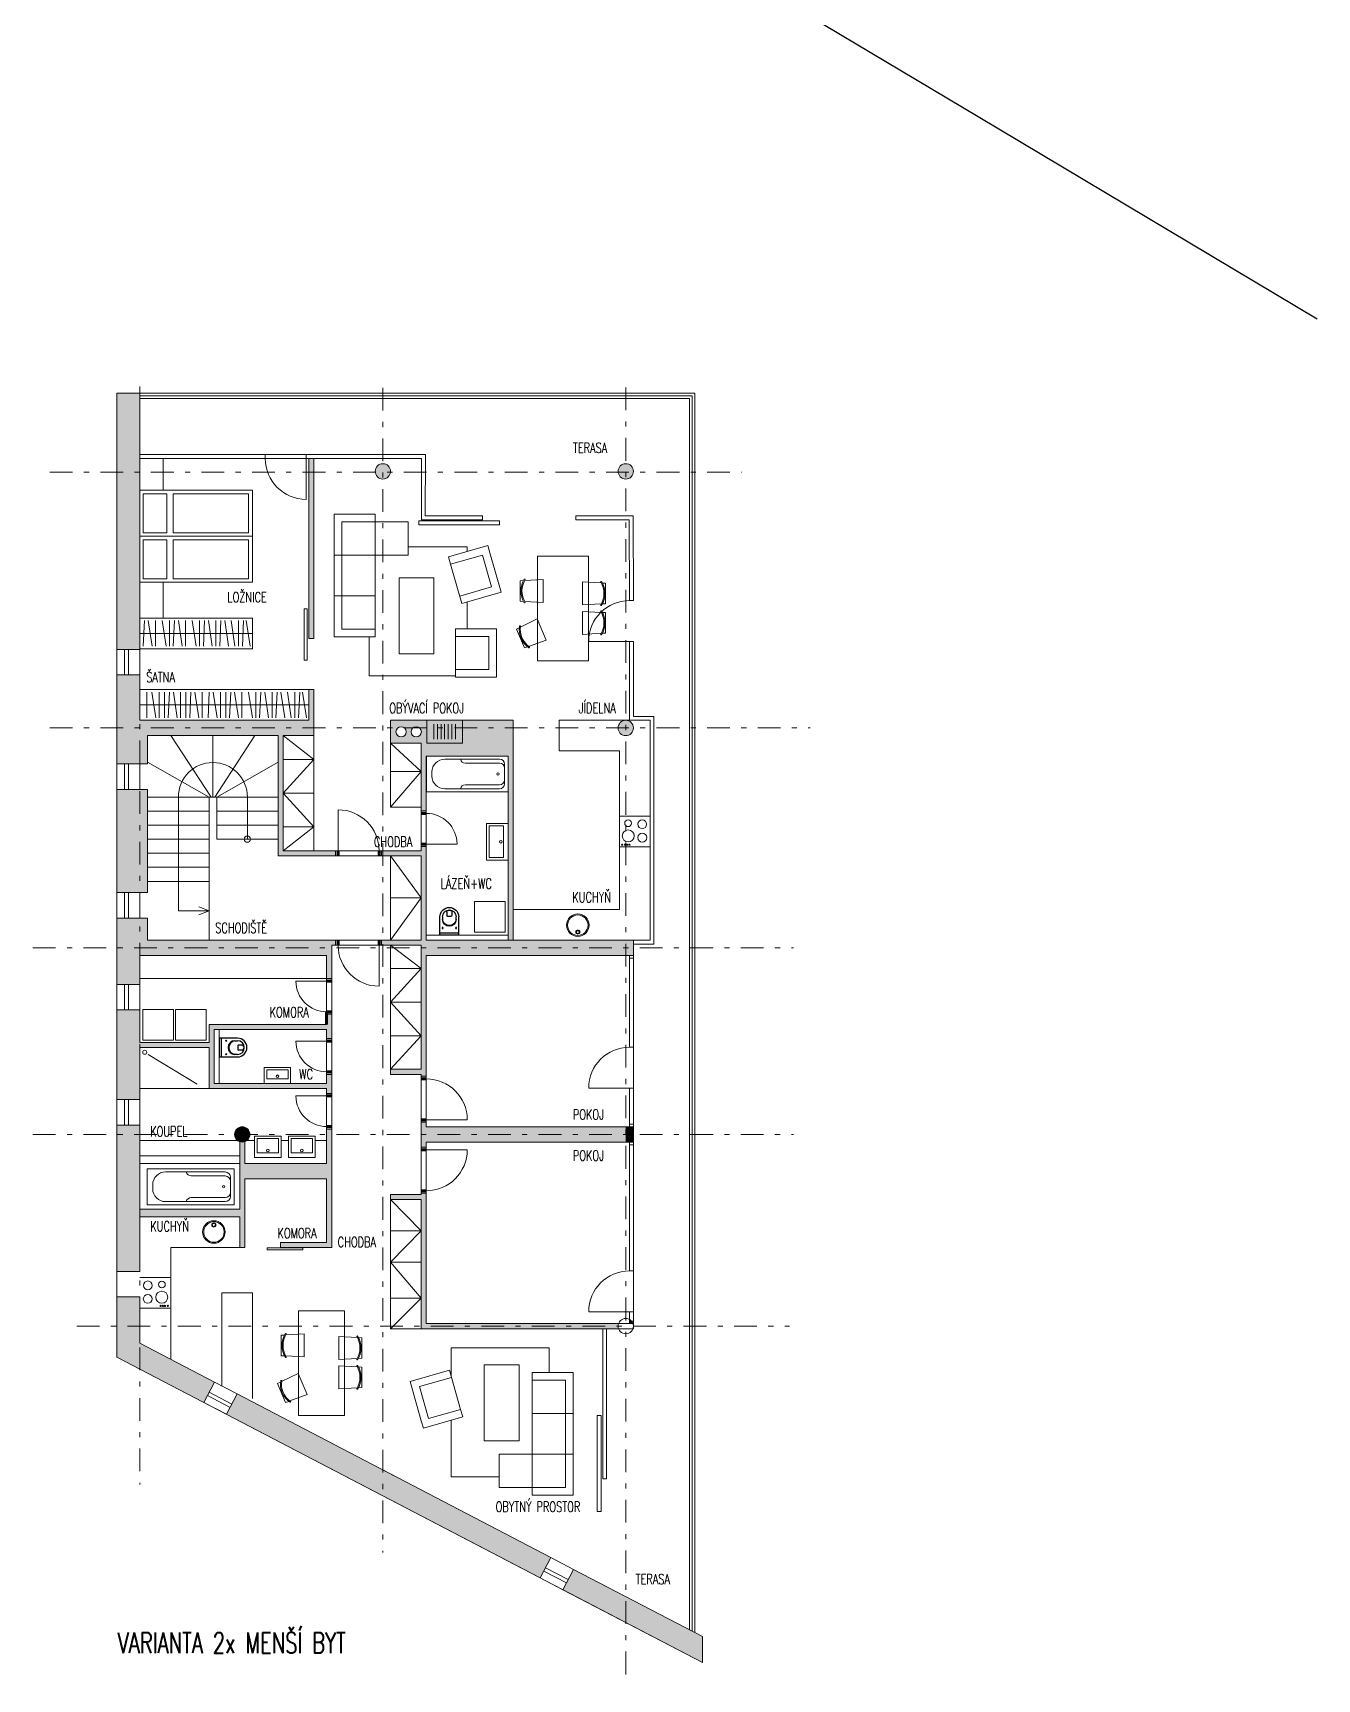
# Model space of a CAD drawing. Header units: metres. Extents: x -45 to 1930, y -347 to 488.
# Drawn here: x 134.45 to 159.56, y 18.11 to 50.31 of the extents above; entities that cross this region are included whole.
import ezdxf

# ---------------------------------------------------------------- set-up
doc = ezdxf.new("R2010")
doc.units = ezdxf.units.M
doc.linetypes.add('ČERCHOVANÁ', pattern=[25.4, 12.7, -6.35, 0, -6.35])
for name, color, linetype in [('dveře', 3, 'Continuous'), ('OSA', 7, 'ČERCHOVANÁ'), ('popis', 6, 'Continuous'), ('SRAFY', 3, 'Continuous'), ('zariz.predmety', 203, 'Continuous'), ('ZARIZOVAKY', 251, 'Continuous'), ('ZDIVO', 1, 'Continuous')]:
    doc.layers.add(name, color=color, linetype=linetype)
doc.layers.add('FLOATINGWINDOWS', color=2, linetype='Continuous', plot=False)
doc.styles.add('ROMANS', font='romans.shx', dxfattribs={"width": 0.7})

# ---------------------------------------------------------------- blocks, each defined once
blk = doc.blocks.new('zidle450-p')
at = {"lineweight": 0}
for p, q in [((0.096, 0.228), (0.087, 0.233)), ((0.096, -0.228), (0.087, -0.233))]:
    blk.add_line(p, q, dxfattribs=at)
for points in [[(0.064, 0.204), (0, 0.2), (0, -0.2), (0.064, -0.204)], [(0.088, -0.205), (0.45, -0.225), (0.45, 0.225), (0.088, 0.205)]]:
    blk.add_lwpolyline(points, dxfattribs=at)
for centre, radius, start, end in [((0.45, 0), 0.436, 147.9324, 212.0676), ((0.45, 0), 0.416, 147.9482, 212.0518), ((0.085, 0.229), 0.005, 57.2679, 147.9324), ((0.093, 0.223), 0.005, 327.9482, 57.2679), ((0.085, -0.229), 0.005, 212.0676, 302.7321), ((0.093, -0.223), 0.005, 302.7321, 32.0518)]:
    blk.add_arc(centre, radius, start, end, dxfattribs=at)
blk = doc.blocks.new('vana170')
at = {"linetype": 'Continuous', "lineweight": 0}
for p, q in [((1.7, 0.7), (0, 0.7)), ((0, 0.7), (0, 0)), ((1.7, 0), (1.7, 0.7)), ((0.07, 0.54), (0.07, 0.16)), ((1.34, 0.64), (0.17, 0.64)), ((0.837, 0.562), (0.17, 0.562)), ((1.59, 0.31), (1.59, 0.39)), ((0, 0), (1.7, 0)), ((0.837, 0.138), (0.17, 0.138)), ((0.17, 0.06), (1.34, 0.06))]:
    blk.add_line(p, q, dxfattribs=at)
blk.add_circle((0.2, 0.35), 0.0232, dxfattribs=at)
for centre, radius, start, end in [((0.17, 0.54), 0.1, 90, 180), ((0.17, 0.462), 0.1, 90, 180), ((0.837, 0.662), 0.1, 270, 347.2636), ((1.34, 0.39), 0.25, 0, 90), ((0.17, 0.238), 0.1, 180, 270), ((0.17, 0.16), 0.1, 180, 270), ((0.837, 0.038), 0.1, 12.7364, 90), ((1.34, 0.31), 0.25, 270, 0)]:
    blk.add_arc(centre, radius, start, end, dxfattribs=at)
blk = doc.blocks.new('WC 540 Starck 3')
at = {"linetype": 'ByBlock'}
for p, q in [((81.017, 94.399), (80.66, 94.399)), ((80.66, 94.349), (80.713, 94.349)), ((80.982, 94.034), (80.982, 94.399)), ((81.017, 94.034), (81.017, 94.399)), ((80.568, 94.265), (80.637, 94.265)), ((80.568, 94.168), (80.637, 94.168)), ((80.657, 94.188), (80.657, 94.245)), ((80.713, 94.084), (80.66, 94.084)), ((80.66, 94.034), (81.017, 94.034))]:
    blk.add_line(p, q, dxfattribs=at)
for centre in [(80.88, 94.348), (80.88, 94.084)]:
    blk.add_circle(centre, 0.0102, dxfattribs=at)
for centre, radius, start, end in [((80.66, 94.216), 0.183, 90, 270), ((80.66, 94.216), 0.133, 90, 270), ((80.713, 94.216), 0.133, 270, 90), ((80.697, 94.216), 0.133, 276.5328, 83.4672), ((80.621, 94.216), 0.09, 165.9057, 194.0943), ((80.568, 94.23), 0.035, 90, 165.9057), ((80.568, 94.203), 0.035, 194.0943, 270), ((80.637, 94.245), 0.02, 360, 90), ((80.637, 94.188), 0.02, 270, 0)]:
    blk.add_arc(centre, radius, start, end, dxfattribs=at)
blk = doc.blocks.new('sofa-3mist')
at = {"lineweight": 0}
for p, q in [((0, 0.8), (0, 0)), ((2.4, 0.8), (0, 0.8)), ((0.15, 0), (0.15, 0.65)), ((2.25, 0.65), (0.15, 0.65)), ((0.8, 0.8), (0.8, 0)), ((0.8, 0), (0.8, 0.8)), ((1.6, 0), (1.6, 0.8)), ((2.25, 0), (2.25, 0.65)), ((2.4, 0), (2.4, 0.8)), ((0, 0), (0.8, 0)), ((0.8, 0), (1.6, 0)), ((1.6, 0), (2.4, 0))]:
    blk.add_line(p, q, dxfattribs=at)
blk = doc.blocks.new('drez')
at = {"lineweight": 0}
for centre, radius in [((0, -0.28), 0.22), ((0, -0.28), 0.2), ((0, -0.145), 0.04), ((0, -0.145), 0.03)]:
    blk.add_circle(centre, radius, dxfattribs=at)
blk = doc.blocks.new('vana')
at = {"linetype": 'Continuous', "lineweight": 0}
for p, q in [((151.057, 36.162), (149.457, 36.162)), ((149.457, 36.162), (149.457, 35.462)), ((150.887, 36.102), (149.817, 36.102)), ((151.057, 35.462), (151.057, 36.162)), ((149.567, 35.852), (149.567, 35.772)), ((150.22, 36.024), (150.887, 36.024)), ((150.987, 35.622), (150.987, 36.002)), ((149.457, 35.462), (151.057, 35.462)), ((149.817, 35.522), (150.887, 35.522)), ((150.22, 35.6), (150.887, 35.6))]:
    blk.add_line(p, q, dxfattribs=at)
blk.add_circle((150.857, 35.812), 0.0232, dxfattribs=at)
for centre, radius, start, end in [((149.817, 35.852), 0.25, 90, 180), ((150.22, 36.124), 0.1, 192.7364, 270), ((150.887, 36.002), 0.1, 0, 90), ((149.817, 35.772), 0.25, 180, 270), ((150.887, 35.924), 0.1, 0, 90), ((150.22, 35.5), 0.1, 90, 167.2636), ((150.887, 35.7), 0.1, 270, 0), ((150.887, 35.622), 0.1, 270, 0)]:
    blk.add_arc(centre, radius, start, end, dxfattribs=at)

msp = doc.modelspace()

# ---------------------------------------------------------------- hatches: boundary and pattern name
at = {"layer": 'SRAFY', "linetype": 'Continuous', "lineweight": 0}
for points in [[(136.089807, 43.258403), (136.089807, 38.248229), (136.539807, 38.248229), (136.539807, 42.481255), (136.539807, 43.258403)], [(139.839807, 41.983403), (139.839807, 38.461601), (139.939807, 38.461601), (139.939807, 41.983403)], [(136.539807, 36.861601), (136.539807, 37.748229), (136.089807, 37.748229), (136.089807, 36.010035), (136.689807, 36.010035), (136.689807, 36.561601), (139.239807, 36.561601), (139.239807, 34.211601), (139.339807, 34.211601), (140.414807, 34.211601), (140.414807, 34.311601), (140.327307, 34.311601), (139.339807, 34.311601), (139.339807, 36.561601), (139.939807, 36.561601), (139.939807, 37.461601), (139.839807, 37.461601), (139.839807, 36.861601)], [(136.089807, 35.510035), (136.089807, 33.493145), (136.689807, 33.493145), (136.689807, 35.510035)], [(142.139807, 32.561601), (142.139807, 34.211601), (142.139807, 34.441821), (142.039807, 34.441821), (142.039807, 34.391821), (142.039807, 34.311601), (141.214807, 34.311601), (141.214807, 34.211601), (141.439807, 34.211601), (142.039807, 34.211601), (142.039807, 32.561601), (141.289807, 32.561601), (141.214807, 32.561601), (141.214807, 32.461601), (142.039807, 32.461601), (142.039807, 30.036601), (141.439807, 30.036601), (141.439807, 29.936601), (142.039807, 29.936601), (142.039807, 29.849101), (142.139807, 29.849101), (142.139807, 29.936601), (142.139807, 32.261601), (146.189807, 32.261601), (146.189807, 32.561601)], [(136.089807, 32.993145), (136.089807, 31.697445), (136.539807, 31.697445), (136.539807, 32.261601), (140.189807, 32.261601), (140.189807, 31.761601), (140.289807, 31.761601), (140.289807, 32.461601), (140.414807, 32.461601), (140.414807, 32.561601), (140.327307, 32.561601), (140.289807, 32.561601), (136.689807, 32.561601), (136.689807, 32.993145)], [(136.089807, 31.197445), (136.089807, 29.443285), (136.539807, 29.443285), (136.539807, 30.361601), (136.539807, 30.461601), (137.889807, 30.461601), (137.889807, 29.661601), (140.189807, 29.661601), (140.189807, 29.515616), (140.289807, 29.515616), (140.289807, 29.987283), (140.189807, 29.987283), (140.189807, 29.761601), (137.989807, 29.761601), (137.989807, 30.561601), (137.989807, 30.811601), (140.189807, 30.811601), (140.189807, 30.587283), (140.289807, 30.587283), (140.289807, 31.161601), (140.189807, 31.161601), (140.189807, 30.911601), (137.889807, 30.911601), (137.889807, 30.561601), (136.539807, 30.561601), (136.539807, 31.197445)], [(142.139807, 28.911601), (142.139807, 29.049101), (142.039807, 29.049101), (142.039807, 28.461601), (142.139807, 28.461601), (142.139807, 28.611601), (146.189807, 28.611601), (146.189807, 28.911601)], [(136.089807, 28.943285), (136.089807, 26.084351), (136.539807, 26.084351), (136.539807, 26.911601), (136.539807, 27.361601), (136.539807, 28.943285)], [(138.589807, 28.191601), (138.589807, 28.620179, -0.085164233), (138.539807, 28.611601, -0.085164233), (138.489807, 28.620179), (138.489807, 27.301601), (136.539807, 27.301601), (136.539807, 27.151601), (138.489807, 27.151601), (138.489807, 26.551601), (138.589807, 26.551601), (138.589807, 27.891601), (140.189807, 27.891601), (140.189807, 26.651601), (139.289807, 26.651601), (139.289807, 26.551601), (140.289807, 26.551601), (140.289807, 28.915616), (140.189807, 28.915616), (140.189807, 28.191601)], [(146.039807, 28.911601), (146.039807, 28.761601), (146.189807, 28.761601), (146.189807, 28.911601)], [(146.039807, 28.761601), (146.039807, 28.611601), (146.189807, 28.611601), (146.189807, 28.761601)], [(142.139807, 25.063065), (142.139807, 27.586601), (142.139807, 27.661601), (142.039807, 27.661601), (142.039807, 27.586601), (141.439807, 27.586601), (141.439807, 27.486601), (142.039807, 27.486601), (142.039807, 24.963065), (145.898385, 24.963065, -0.171572875), (145.898385, 25.063065)], [(136.089807, 25.584351), (136.089807, 24.408403), (137.79025, 23.521052), (137.998435, 23.919999), (136.539807, 24.681162), (136.539807, 25.584351)], [(138.44171, 23.688683), (138.233525, 23.289735), (144.368872, 20.088096), (144.577056, 20.487044), (141.289807, 22.202446)], [(145.020331, 20.255727), (144.812147, 19.85678), (147.539287, 18.433663), (147.539287, 18.941248), (147.389807, 19.019252)]]:
    msp.add_hatch(color=256, dxfattribs=at).paths.add_polyline_path(points)
h = msp.add_hatch(color=256, dxfattribs=at)
edge = h.paths.add_edge_path()
edge.add_arc((141.289807, 41.730851), 0.15, 0, 360)
edge = h.paths.add_edge_path()
edge.add_arc((146.039807, 41.730851), 0.15, 0, 360)
edge = h.paths.add_edge_path()
edge.add_arc((146.039807, 36.711601), 0.15, 0, 360)
h = msp.add_hatch(color=256, dxfattribs=at)
h.paths.add_polyline_path([(141.439807, 36.861601), (141.439807, 36.411601), (142.039807, 36.411601), (142.039807, 35.041821), (142.139807, 35.041821), (142.139807, 35.091821), (142.139807, 36.161601), (142.839807, 36.161601), (143.739807, 36.161601), (143.739807, 33.161601), (143.739807, 32.561601), (143.839807, 32.561601), (143.839807, 33.161601), (143.839807, 36.861601)])
h.paths.add_polyline_path([(141.942182, 36.536601, -1), (141.942182, 36.736601, -1)], flags=16)
h.paths.add_polyline_path([(141.646209, 36.536601, -1), (141.646209, 36.736601, -1)], flags=16)
h = msp.add_hatch(color=256, dxfattribs=at)
edge = h.paths.add_edge_path()
edge.add_arc((138.539807, 28.761601), 0.15, 0, 360)
h = msp.add_hatch(color=256, dxfattribs=at)
h.paths.add_polyline_path([(146.114807, 25.113065), (146.114807, 25.063065), (146.181228, 25.063065, 0.097782558), (146.15161, 25.113065)])
h.paths.add_polyline_path([(146.114807, 25.142969), (146.114807, 25.113065), (146.15161, 25.113065, 0.079534545)])
h = msp.add_hatch(color=256, dxfattribs=at)
h.paths.add_polyline_path([(146.189807, 25.063065), (146.181228, 25.063065, -0.085164233), (146.189807, 25.013065)])
h.paths.add_polyline_path([(146.189807, 25.013065, -0.085164233), (146.181228, 24.963065), (146.189807, 24.963065)])

# ---------------------------------------------------------------- linework, layer by layer
at = {"linetype": 'Continuous', "lineweight": 0}
for p, q in [((136.539807, 43.258403), (147.389807, 43.258403)), ((136.539807, 43.208403), (147.339807, 43.208403)), ((136.539807, 43.158403), (147.289807, 43.158403)), ((147.289807, 43.158403), (147.289807, 19.071436)), ((147.339807, 43.208403), (147.339807, 19.045344)), ((147.389807, 43.258403), (147.389807, 19.019252)), ((147.389807, 43.258403), (147.389807, 19.019252)), ((147.389807, 43.258403), (147.389807, 19.019252)), ((136.539807, 42.058403), (139.812486, 42.058403)), ((136.539807, 41.983403), (139.812486, 41.983403)), ((138.990699, 41.983403), (138.990699, 42.058403)), ((139.790699, 41.983403), (139.790699, 42.058403)), ((139.790699, 41.983403), (139.790699, 41.183403)), ((139.812486, 42.058403), (142.122354, 42.058403)), ((139.812486, 41.983403), (142.047354, 41.983403)), ((142.047354, 41.983403), (142.042227, 40.783468)), ((142.122354, 42.058403), (142.117227, 40.858468)), ((142.042227, 40.783468), (143.235842, 40.783468)), ((142.117227, 40.858468), (143.235842, 40.858468)), ((143.235842, 40.783468), (143.235842, 40.858468)), ((145.064907, 40.858468), (146.18468, 40.858468)), ((145.064907, 40.783468), (145.064907, 40.858468)), ((145.064907, 40.783468), (146.10968, 40.783468)), ((146.10968, 40.783468), (146.114807, 39.204044)), ((146.18468, 40.858468), (146.189807, 39.204044)), ((146.189807, 39.204044), (146.114807, 39.204044)), ((146.189807, 39.204044), (146.114807, 39.204044)), ((146.114807, 38.404044), (145.314807, 38.404044)), ((146.114807, 38.404044), (146.114807, 36.861601)), ((146.189807, 38.404044), (146.114807, 38.404044)), ((146.189807, 38.404044), (146.114807, 38.404044)), ((146.189807, 38.404044), (146.189807, 36.936601)), ((136.089807, 38.248229), (136.089807, 37.748229)), ((136.239807, 38.248229), (136.239807, 37.748229)), ((136.314807, 38.248229), (136.314807, 37.748229)), ((136.539807, 38.248229), (136.539807, 37.748229)), ((142.150044, 36.861601), (142.150044, 36.411601)), ((142.288376, 36.783863), (142.288376, 36.490463)), ((142.35832, 36.783863), (142.35832, 36.490463)), ((142.428264, 36.783863), (142.428264, 36.490463)), ((142.498209, 36.783863), (142.498209, 36.490463)), ((142.568153, 36.783863), (142.568153, 36.490463)), ((142.638098, 36.783863), (142.638098, 36.490463)), ((142.708042, 36.783863), (142.708042, 36.490463)), ((142.850044, 36.411601), (142.850044, 36.861601)), ((144.739807, 36.261601), (144.739807, 36.861601)), ((144.739807, 36.861601), (146.114807, 36.861601)), ((146.514807, 36.861601), (146.514807, 32.561601)), ((146.589807, 36.936601), (146.589807, 32.486601)), ((137.928659, 35.361601), (137.14454, 36.561601)), ((137.964807, 35.361601), (137.964807, 36.561601)), ((137.964807, 36.561601), (137.964807, 35.361601)), ((138.000954, 35.361601), (138.785073, 36.561601)), ((142.150044, 36.411601), (142.850044, 36.411601)), ((144.739807, 36.261601), (145.914807, 36.261601)), ((145.914807, 36.261601), (145.914807, 33.161601)), ((136.089807, 36.010035), (136.089807, 35.510035)), ((136.239807, 36.010035), (136.239807, 35.510035)), ((136.314807, 36.010035), (136.314807, 35.510035)), ((136.539807, 36.010035), (136.539807, 35.510035)), ((137.889807, 35.361601), (136.689807, 36.040361)), ((138.039807, 35.361601), (139.239807, 36.040361)), ((137.889807, 35.361601), (136.689807, 35.361601)), ((137.289807, 33.136601), (137.289807, 35.361601)), ((137.889807, 33.711601), (137.889807, 35.361601)), ((138.039807, 35.361601), (137.889807, 35.361601)), ((138.039807, 34.536601), (138.039807, 35.361601)), ((139.239807, 35.361601), (138.039807, 35.361601)), ((138.639807, 34.536601), (138.639807, 35.361601)), ((137.889807, 35.086601), (136.689807, 35.086601)), ((137.889807, 34.811601), (136.689807, 34.811601)), ((139.239807, 35.086601), (138.039807, 35.086601)), ((139.239807, 34.811601), (138.039807, 34.811601)), ((142.039807, 35.091821), (142.139807, 35.091821)), ((145.914807, 34.98491), (146.514807, 34.98491)), ((137.889807, 34.536601), (136.689807, 34.536601)), ((139.239807, 34.536601), (138.039807, 34.536601)), ((137.889807, 34.261601), (136.689807, 34.261601)), ((140.364807, 34.311601), (140.364807, 34.211601)), ((141.264807, 34.311601), (141.264807, 34.211601)), ((142.039807, 34.391821), (142.139807, 34.391821)), ((145.914807, 34.38491), (146.514807, 34.38491)), ((137.889807, 33.986601), (136.689807, 33.986601)), ((136.089807, 33.493145), (136.089807, 32.993145)), ((136.239807, 33.493145), (136.239807, 32.993145)), ((136.314807, 33.493145), (136.314807, 32.993145)), ((136.539807, 33.493145), (136.539807, 32.993145)), ((137.889807, 33.711601), (136.689807, 33.711601)), ((137.889807, 33.136601), (137.689094, 33.214117)), ((145.914807, 33.161601), (143.839807, 33.161601)), ((137.889807, 33.136601), (137.689094, 33.059085)), ((140.364807, 32.561601), (140.364807, 32.461601)), ((141.264807, 32.561601), (141.264807, 32.461601)), ((143.739807, 32.661601), (142.139807, 32.661601)), ((146.114807, 32.261601), (146.114807, 30.467451)), ((146.189807, 32.211601), (146.114807, 32.211601)), ((146.189807, 32.261601), (146.189807, 30.467451)), ((136.089807, 31.697445), (136.089807, 31.197445)), ((136.239807, 31.697445), (136.239807, 31.197445)), ((136.314807, 31.697445), (136.314807, 31.197445)), ((136.539807, 31.697445), (136.539807, 31.197445)), ((140.189807, 31.811601), (140.289807, 31.811601)), ((140.189807, 31.111601), (140.289807, 31.111601)), ((138.089807, 30.809524), (138.089807, 29.761601)), ((140.189807, 30.637283), (140.289807, 30.637283)), ((136.700428, 30.322838), (137.6606, 29.746996)), ((146.189807, 30.467451), (146.114807, 30.467451)), ((146.189807, 30.467451), (146.189807, 29.667451)), ((140.189807, 29.937283), (140.289807, 29.937283)), ((142.139807, 29.899101), (142.039807, 29.899101)), ((146.114807, 29.667451), (145.314807, 29.667451)), ((146.114807, 29.667451), (146.114807, 28.911601)), ((146.189807, 29.667451), (146.114807, 29.667451)), ((146.189807, 28.911601), (146.189807, 29.667451)), ((136.089807, 29.443285), (136.089807, 28.943285)), ((136.239807, 29.443285), (136.239807, 28.943285)), ((136.314807, 29.443285), (136.314807, 28.943285)), ((136.539807, 29.443285), (136.539807, 28.943285)), ((140.189807, 29.565616), (140.289807, 29.565616)), ((142.139807, 28.999101), (142.039807, 28.999101)), ((140.189807, 28.865616), (140.289807, 28.865616)), ((146.189807, 28.961601), (146.114807, 28.961601)), ((146.189807, 28.870974), (146.189807, 28.711601)), ((142.139807, 28.511601), (142.039807, 28.511601)), ((146.114807, 28.611601), (146.114807, 26.092157)), ((146.189807, 28.561601), (146.114807, 28.561601)), ((146.189807, 28.611601), (146.189807, 25.063065)), ((142.139807, 27.611601), (142.039807, 27.611601)), ((138.489807, 26.551601), (137.139807, 26.551601)), ((137.139807, 24.368061), (137.139807, 26.551601)), ((146.189807, 26.092157), (146.114807, 26.092157)), ((137.139807, 25.964321), (136.539807, 25.964321)), ((138.139807, 23.846226), (138.139807, 25.661591)), ((138.739807, 23.598143), (138.739807, 25.661591)), ((137.139807, 25.364321), (136.539807, 25.364321)), ((146.114807, 25.292157), (145.314807, 25.292157)), ((146.114807, 25.292157), (146.114807, 25.063065)), ((146.189807, 25.292157), (146.114807, 25.292157)), ((146.189807, 25.113065), (146.114807, 25.113065)), ((145.589807, 24.963065), (145.589807, 22.027629)), ((145.664807, 24.963065), (145.664807, 22.027629)), ((137.998435, 23.919999), (138.44171, 23.688683)), ((137.79025, 23.521052), (138.233525, 23.289735)), ((137.859645, 23.654034), (138.30292, 23.422718)), ((137.894343, 23.720525), (138.337618, 23.489209)), ((144.472964, 20.28757), (144.916239, 20.056254)), ((144.577056, 20.487044), (145.020331, 20.255727)), ((144.368872, 20.088096), (144.812147, 19.85678)), ((144.438267, 20.221079), (144.881542, 19.989762))]:
    msp.add_line(p, q, dxfattribs=at)
msp.add_lwpolyline([(141.994875, 40.762624), (141.994875, 40.685946), (143.573939, 40.685946), (143.573939, 40.762624)], close=True, dxfattribs=at)
for centre, radius in [((146.086092, 34.848533), 0.066043), ((146.361701, 34.829555), 0.086891), ((138.639807, 34.536601), 0.061116), ((146.08848, 34.599576), 0.11742), ((146.362847, 34.566775), 0.086891), ((145.970582, 34.429297), 0.011931), ((146.026273, 34.429297), 0.011931), ((146.066554, 34.429297), 0.011931), ((146.11131, 34.429297), 0.011931), ((136.632671, 30.368905), 0.0392), ((136.692912, 25.808967), 0.086891), ((136.968521, 25.827944), 0.066043), ((136.691766, 25.546187), 0.086891), ((136.966133, 25.578987), 0.11742), ((136.943303, 25.408708), 0.011931), ((136.98806, 25.408708), 0.011931), ((137.028341, 25.408708), 0.011931), ((137.084032, 25.408708), 0.011931)]:
    msp.add_circle(centre, radius, dxfattribs=at)
for centre, radius, start, end in [((139.790699, 41.983403), 0.8, 180, 270), ((146.114807, 38.404044), 0.8, 90, 180), ((137.964807, 35.361601), 0.675, 0, 180), ((146.114807, 29.667451), 0.8, 90, 180), ((146.114807, 25.292157), 0.8, 90, 180)]:
    msp.add_arc(centre, radius, start, end, dxfattribs=at)
at = {"layer": 'dveře', "linetype": 'Continuous', "lineweight": 0}
for p, q in [((140.414807, 34.311601), (140.414807, 35.111601)), ((142.039807, 35.091821), (142.039807, 34.391821)), ((142.139807, 34.391821), (142.139807, 35.091821)), ((140.414807, 34.311601), (141.214807, 34.311601)), ((141.214807, 34.211601), (140.414807, 34.211601)), ((142.139807, 34.441821), (142.739807, 34.441821)), ((140.414807, 32.561601), (141.214807, 32.561601)), ((141.214807, 32.461601), (140.414807, 32.461601)), ((141.214807, 32.461601), (141.214807, 31.661601)), ((140.189807, 31.761601), (139.589807, 31.761601)), ((140.189807, 31.761601), (140.189807, 31.161601)), ((140.289807, 31.161601), (140.289807, 31.761601)), ((140.189807, 30.587283), (139.589807, 30.587283)), ((140.189807, 30.587283), (140.189807, 29.987283)), ((140.289807, 29.987283), (140.289807, 30.587283)), ((142.039807, 29.049101), (142.039807, 29.849101)), ((142.139807, 29.849101), (142.139807, 29.049101)), ((140.189807, 29.515616), (139.589807, 29.515616)), ((140.189807, 29.515616), (140.189807, 28.915616)), ((140.289807, 28.915616), (140.289807, 29.515616)), ((142.139807, 29.049101), (142.939807, 29.049101)), ((142.039807, 28.461601), (142.039807, 27.661601)), ((142.139807, 27.661601), (142.139807, 28.461601)), ((142.139807, 28.461601), (142.939807, 28.461601))]:
    msp.add_line(p, q, dxfattribs=at)
for centre, radius, start, end in [((140.414807, 34.311601), 0.8, 0, 90), ((142.139807, 34.441821), 0.6, 0, 90), ((141.214807, 32.461601), 0.8, 180, 270), ((140.189807, 31.761601), 0.6, 180, 270), ((140.189807, 30.587283), 0.6, 180, 270), ((142.139807, 29.049101), 0.8, 0, 90), ((140.189807, 29.515616), 0.6, 180, 270), ((142.139807, 28.461601), 0.8, 270, 0)]:
    msp.add_arc(centre, radius, start, end, dxfattribs=at)
at = {"layer": 'FLOATINGWINDOWS', "linetype": 'Continuous', "lineweight": 0, "flags": 128}
msp.add_lwpolyline([(136.089807, 43.258403), (147.389807, 43.258403), (147.389807, 19.019252), (147.539287, 18.941248), (147.539287, 18.433663), (136.089807, 24.408403)], close=True, dxfattribs=at)
at = {"layer": 'OSA', "color": 253, "lineweight": 0, "ltscale": 0.035}
for p, q in [((136.539807, 43.387113), (136.539807, 21.917791)), ((141.289807, 43.363078), (141.289807, 20.589075)), ((146.039807, 43.372074), (146.039807, 18.110358)), ((134.775838, 41.711601), (148.30523, 41.711601)), ((134.775838, 36.711601), (149.649158, 36.711601)), ((134.445713, 32.411601), (149.319033, 32.411601)), ((134.445713, 28.761601), (149.319033, 28.761601)), ((135.304102, 25.013065), (149.244033, 25.013065))]:
    msp.add_line(p, q, dxfattribs=at)
at = {"layer": 'OSA', "linetype": 'Continuous', "lineweight": 0}
for p, q in [((136.539807, 43.258403), (146.592342, 43.258403)), ((146.114807, 36.861601), (146.514807, 36.861601)), ((146.189807, 36.936601), (146.589807, 36.936601)), ((137.889807, 33.711601), (137.889807, 32.561601)), ((137.889807, 33.136601), (137.289807, 33.136601)), ((146.189807, 32.561601), (146.514807, 32.561601)), ((146.189807, 32.486601), (146.589807, 32.486601)), ((137.889807, 29.661601), (136.539807, 29.661601)), ((138.449807, 28.641601), (136.539807, 28.641601)), ((138.489807, 28.341601), (136.539807, 28.341601)), ((138.489807, 28.191601), (136.539807, 28.191601)), ((138.739807, 25.661591), (138.139807, 25.661591)), ((147.389807, 23.191544), (147.389807, 21.691544)), ((147.389807, 23.191544), (147.389807, 21.691544)), ((145.589807, 22.027629), (145.664807, 22.027629))]:
    msp.add_line(p, q, dxfattribs=at)
for points in [[(139.747797, 39.043608), (139.812086, 39.043608), (139.812086, 38.039927), (139.747797, 38.039927)], [(143.739807, 34.845367), (143.739807, 34.127753), (143.318738, 34.127753), (143.318738, 34.845367)], [(143.650304, 34.795367), (143.650304, 34.177753), (143.368738, 34.177753), (143.368738, 34.795367)], [(143.080321, 33.315358), (143.080321, 32.715358), (143.680321, 32.715358), (143.680321, 33.315358)], [(136.59339, 31.208235), (137.19339, 31.208235), (137.19339, 30.608235), (136.59339, 30.608235)], [(137.233743, 31.208235), (137.833743, 31.208235), (137.833743, 30.608235), (137.233743, 30.608235)], [(139.485814, 29.761601), (138.968201, 29.761601), (138.968201, 30.072602), (139.485814, 30.072602)], [(139.435814, 29.851104), (139.018201, 29.851104), (139.018201, 30.022602), (139.435814, 30.022602)], [(139.298571, 28.310263), (138.780957, 28.310263), (138.780957, 28.731331), (139.298571, 28.731331)], [(139.248571, 28.399765), (138.830957, 28.399765), (138.830957, 28.681331), (139.248571, 28.681331)], [(139.964434, 28.310263), (139.44682, 28.310263), (139.44682, 28.731331), (139.964434, 28.731331)], [(139.914434, 28.399765), (139.49682, 28.399765), (139.49682, 28.681331), (139.914434, 28.681331)], [(139.726856, 26.543388), (139.02632, 26.543388), (139.02632, 26.507489), (139.726856, 26.507489)], [(145.483526, 23.266862), (145.558526, 23.266862), (145.558526, 21.385617), (145.483526, 21.385617)]]:
    msp.add_lwpolyline(points, close=True, dxfattribs=at)
for centre in [(143.597566, 34.48656), (139.227008, 29.900117), (139.039764, 28.448779), (139.705627, 28.448779)]:
    msp.add_circle(centre, 0.025266, dxfattribs=at)
at = {"layer": 'SRAFY', "linetype": 'Continuous', "lineweight": 0}
for p, q in [((139.939807, 41.983403), (139.839807, 41.983403)), ((136.089807, 26.084351), (136.539807, 26.084351)), ((136.539807, 25.584351), (136.089807, 25.584351))]:
    msp.add_line(p, q, dxfattribs=at)
at = {"layer": 'zariz.predmety', "color": 253, "linetype": 'Continuous', "ltscale": 0.001}
for p, q in [((152.929566, 48.664919), (146.298414, 52.623669)), ((159.560717, 44.706169), (152.929566, 48.664919))]:
    msp.add_line(p, q, dxfattribs=at)
at = {"layer": 'ZARIZOVAKY', "linetype": 'Continuous', "lineweight": 0}
for p, q in [((143.341565, 40.279616), (142.572325, 40.059912)), ((143.38276, 40.135383), (143.341565, 40.279616)), ((142.572325, 40.059912), (142.61352, 39.915679)), ((142.61352, 39.915679), (143.238527, 40.094189)), ((142.61352, 39.915679), (143.238527, 40.094189)), ((143.417037, 39.469181), (143.238527, 40.094189)), ((143.602464, 39.366144), (143.38276, 40.135383)), ((142.61352, 39.915679), (142.833224, 39.146439)), ((142.792029, 39.290672), (143.417037, 39.469181)), ((142.833224, 39.146439), (143.602464, 39.366144)), ((138.739807, 38.861601), (136.539807, 38.861601)), ((136.603531, 38.311601), (136.626911, 38.811601)), ((136.702648, 38.811601), (136.777884, 38.311601)), ((136.844029, 38.811601), (136.844029, 38.311601)), ((136.97486, 38.811601), (137.050096, 38.311601)), ((137.11624, 38.811601), (137.11624, 38.311601)), ((137.191259, 38.311601), (137.21464, 38.811601)), ((137.290377, 38.811601), (137.365613, 38.311601)), ((137.431757, 38.811601), (137.431757, 38.311601)), ((137.562588, 38.811601), (137.637824, 38.311601)), ((137.703968, 38.811601), (137.703968, 38.311601)), ((137.778988, 38.311601), (137.802369, 38.811601)), ((137.878106, 38.811601), (137.953342, 38.311601)), ((138.023242, 38.811601), (138.023242, 38.311601)), ((138.098262, 38.311601), (138.121642, 38.811601)), ((138.197379, 38.811601), (138.272615, 38.311601)), ((138.322425, 38.811601), (138.39766, 38.311601)), ((138.467561, 38.811601), (138.467561, 38.311601)), ((138.54258, 38.311601), (138.565961, 38.811601)), ((138.618878, 38.811601), (138.694113, 38.311601)), ((138.739807, 38.861601), (138.739807, 38.261601)), ((142.71165, 38.652223), (142.71165, 38.502223)), ((143.51165, 38.652223), (142.71165, 38.652223)), ((143.51165, 38.502223), (143.51165, 38.652223)), ((136.539807, 38.561601), (138.739807, 38.561601)), ((142.71165, 38.502223), (143.36165, 38.502223)), ((142.71165, 38.502223), (142.71165, 37.702223)), ((142.71165, 38.502223), (143.36165, 38.502223)), ((143.36165, 37.852223), (143.36165, 38.502223)), ((143.51165, 37.702223), (143.51165, 38.502223)), ((138.739807, 38.261601), (136.539807, 38.261601)), ((142.71165, 37.852223), (143.36165, 37.852223)), ((142.71165, 37.702223), (143.51165, 37.702223)), ((139.839807, 37.461601), (136.539807, 37.461601)), ((136.674872, 37.411601), (136.674872, 36.911601)), ((136.773531, 37.411601), (136.848767, 36.911601)), ((136.914911, 37.411601), (136.914911, 36.911601)), ((137.018867, 37.411601), (137.018867, 36.911601)), ((137.093886, 36.911601), (137.117267, 37.411601)), ((137.193004, 37.411601), (137.26824, 36.911601)), ((137.334384, 37.411601), (137.334384, 36.911601)), ((137.438339, 37.411601), (137.438339, 36.911601)), ((137.513359, 36.911601), (137.53674, 37.411601)), ((137.612477, 37.411601), (137.687713, 36.911601)), ((137.753857, 37.411601), (137.753857, 36.911601)), ((137.871787, 36.911601), (137.895167, 37.411601)), ((137.970904, 37.411601), (138.04614, 36.911601)), ((138.112284, 37.411601), (138.112284, 36.911601)), ((138.21624, 37.411601), (138.21624, 36.911601)), ((138.291259, 36.911601), (138.31464, 37.411601)), ((138.390377, 37.411601), (138.465613, 36.911601)), ((138.531757, 37.411601), (138.531757, 36.911601)), ((138.662588, 37.411601), (138.737824, 36.911601)), ((138.803968, 37.411601), (138.803968, 36.911601)), ((138.878988, 36.911601), (138.902369, 37.411601)), ((138.978106, 37.411601), (139.053342, 36.911601)), ((139.123242, 37.411601), (139.123242, 36.911601)), ((139.198262, 36.911601), (139.221642, 37.411601)), ((139.297379, 37.411601), (139.372615, 36.911601)), ((139.422425, 37.411601), (139.49766, 36.911601)), ((139.567561, 37.411601), (139.567561, 36.911601)), ((139.64258, 36.911601), (139.665961, 37.411601)), ((139.718878, 37.411601), (139.794113, 36.911601)), ((136.539807, 37.161601), (139.839807, 37.161601)), ((139.939807, 36.092851), (139.339807, 36.561601)), ((139.939807, 34.311601), (139.939807, 36.561601)), ((141.439807, 35.161601), (141.439807, 36.411601)), ((142.039807, 35.861601), (141.439807, 36.411601)), ((139.339807, 35.436601), (139.939807, 36.092851)), ((139.339807, 35.436601), (139.939807, 36.092851)), ((139.939807, 36.092851), (139.339807, 36.092851)), ((141.439807, 35.861601), (142.039807, 35.861601)), ((142.039807, 35.861601), (141.439807, 35.161601)), ((139.939807, 35.436601), (139.339807, 35.436601)), ((139.339807, 35.436601), (139.939807, 34.780351)), ((139.939807, 35.436601), (139.339807, 35.436601)), ((139.339807, 35.436601), (139.939807, 34.780351)), ((142.039807, 35.161601), (141.439807, 35.161601)), ((139.939807, 34.780351), (139.339807, 34.780351)), ((139.939807, 34.780351), (139.339807, 34.311601)), ((142.039807, 33.386601), (141.439807, 34.211601)), ((141.439807, 34.211601), (141.439807, 32.561601)), ((141.439807, 33.386601), (142.039807, 33.386601)), ((141.439807, 33.386601), (142.039807, 33.386601)), ((142.039807, 33.386601), (141.439807, 32.561601)), ((141.439807, 32.461601), (141.439807, 30.036601)), ((142.039807, 32.005351), (141.439807, 32.461601)), ((141.439807, 32.005351), (142.039807, 32.005351)), ((142.039807, 32.005351), (141.439807, 31.349101)), ((140.189807, 31.811601), (136.539807, 31.811601)), ((141.439807, 31.349101), (142.039807, 31.349101)), ((142.039807, 30.692851), (141.439807, 31.349101)), ((142.039807, 30.692851), (141.439807, 31.349101)), ((141.439807, 30.692851), (142.039807, 30.692851)), ((142.039807, 30.692851), (141.439807, 30.036601)), ((141.439807, 30.692851), (142.039807, 30.692851)), ((142.039807, 30.692851), (141.439807, 30.036601)), ((138.780957, 28.641601), (138.629807, 28.641601)), ((139.44682, 28.641601), (139.298571, 28.641601)), ((140.189807, 28.641601), (139.964434, 28.641601)), ((141.439807, 27.486601), (141.439807, 26.263065)), ((142.039807, 26.874833), (141.439807, 27.486601)), ((141.439807, 26.874833), (142.039807, 26.874833)), ((142.039807, 26.874833), (141.439807, 26.263065)), ((141.439807, 26.263065), (141.439807, 24.963065)), ((142.039807, 25.563065), (141.439807, 26.263065)), ((141.439807, 26.263065), (142.039807, 26.263065)), ((141.439807, 25.563065), (142.039807, 25.563065)), ((142.039807, 25.563065), (141.439807, 24.963065)), ((142.039807, 24.963065), (141.439807, 24.963065)), ((142.589951, 24.15254), (141.820711, 23.932836)), ((142.809655, 23.3833), (142.589951, 24.15254)), ((141.820711, 23.932836), (142.040415, 23.163596)), ((142.631146, 24.008307), (142.006138, 23.829798)), ((142.006138, 23.829798), (142.184648, 23.20479)), ((142.08161, 23.019363), (142.85085, 23.239068)), ((142.809655, 23.3833), (142.184648, 23.20479)), ((142.809655, 23.3833), (142.184648, 23.20479)), ((142.85085, 23.239068), (142.809655, 23.3833)), ((142.040415, 23.163596), (142.08161, 23.019363))]:
    msp.add_line(p, q, dxfattribs=at)
for points in [[(136.989807, 41.361601), (136.539807, 41.361601), (136.539807, 41.983403), (136.989807, 41.983403)], [(138.739807, 41.361601), (138.739807, 40.461601), (136.539807, 40.461601), (136.539807, 41.361601)], [(137.066885, 41.290984), (137.066885, 40.525455), (136.599988, 40.525455), (136.599988, 41.290984)], [(138.665066, 41.290984), (138.665066, 40.525455), (137.185869, 40.525455), (137.185869, 41.290984)], [(141.78634, 40.093378), (141.13634, 40.093378), (141.13634, 40.743378), (141.78634, 40.743378)], [(138.739807, 40.461601), (138.739807, 39.561601), (136.539807, 39.561601), (136.539807, 40.461601)], [(137.066885, 40.390984), (137.066885, 39.625455), (136.599988, 39.625455), (136.599988, 40.390984)], [(138.665066, 40.390984), (138.665066, 39.625455), (137.185869, 39.625455), (137.185869, 40.390984)], [(145.310797, 38.022547), (144.310797, 38.022547), (144.310797, 40.070209), (145.310797, 40.070209)], [(141.605345, 39.645179), (142.28762, 39.645179), (142.28762, 38.160767), (141.605345, 38.160767)], [(136.989807, 38.861601), (136.539807, 38.861601), (136.539807, 39.561601), (136.989807, 39.561601)], [(140.539708, 23.266625), (139.639708, 23.266625), (139.639708, 25.314288), (140.539708, 25.314288)], [(143.956181, 22.772959), (143.273906, 22.772959), (143.273906, 24.257371), (143.956181, 24.257371)], [(143.562697, 22.506648), (144.212697, 22.506648), (144.212697, 21.856648), (143.562697, 21.856648)]]:
    msp.add_lwpolyline(points, close=True, dxfattribs=at)
for points in [[(141.78634, 40.257105), (142.938745, 40.257105), (142.938745, 40.164566)], [(142.938745, 39.176577), (142.938745, 38.652223)], [(142.71165, 37.732738), (141.021954, 37.732738), (141.021954, 38.493378)], [(142.622781, 24.037594), (142.622781, 24.588041), (144.539572, 24.588041), (144.539572, 24.106648)], [(142.622781, 22.063674), (142.622781, 23.173928)], [(143.562697, 22.063674), (142.622781, 22.063674)]]:
    msp.add_lwpolyline(points, dxfattribs=at)
at = {"layer": 'ZDIVO', "linetype": 'Continuous', "lineweight": 0}
for p, q in [((136.089807, 41.711601), (136.089807, 43.258403)), ((136.539807, 43.258403), (136.089807, 43.258403)), ((136.539807, 42.058403), (136.539807, 43.258403)), ((136.089807, 38.248229), (136.089807, 42.481255)), ((136.539807, 38.248229), (136.539807, 42.481255)), ((139.839807, 38.461601), (139.839807, 41.983403)), ((139.939807, 38.461601), (139.939807, 41.983403)), ((139.839807, 38.461601), (139.939807, 38.461601)), ((136.089807, 38.248229), (136.539807, 38.248229)), ((136.089807, 36.010035), (136.089807, 37.748229)), ((136.089807, 37.748229), (136.539807, 37.748229)), ((136.539807, 36.861601), (136.539807, 37.748229)), ((139.839807, 36.861601), (139.839807, 37.461601)), ((139.839807, 37.461601), (139.939807, 37.461601)), ((139.939807, 36.561601), (139.939807, 37.461601)), ((139.839807, 36.861601), (136.539807, 36.861601)), ((143.839807, 36.861601), (141.439807, 36.861601)), ((141.439807, 36.411601), (141.439807, 36.861601)), ((141.439807, 36.411601), (141.439807, 36.861601)), ((143.839807, 33.161601), (143.839807, 36.861601)), ((139.239807, 36.561601), (136.689807, 36.561601)), ((136.689807, 36.010035), (136.689807, 36.561601)), ((139.239807, 34.211601), (139.239807, 36.561601)), ((139.339807, 34.311601), (139.339807, 36.561601)), ((139.939807, 36.561601), (139.339807, 36.561601)), ((142.039807, 36.411601), (141.439807, 36.411601)), ((142.039807, 35.041821), (142.039807, 36.411601)), ((143.739807, 36.161601), (142.139807, 36.161601)), ((142.839807, 36.161601), (142.139807, 36.161601)), ((142.139807, 35.041821), (142.139807, 36.161601)), ((143.739807, 33.161601), (143.739807, 36.161601)), ((136.089807, 36.010035), (136.689807, 36.010035)), ((136.089807, 33.493145), (136.089807, 35.510035)), ((136.089807, 35.510035), (136.689807, 35.510035)), ((136.689807, 33.493145), (136.689807, 35.510035)), ((139.339807, 34.211601), (139.239807, 34.211601)), ((139.339807, 34.311601), (140.414807, 34.311601)), ((139.339807, 34.211601), (140.414807, 34.211601)), ((140.414807, 34.311601), (140.327307, 34.311601)), ((140.327307, 34.211601), (140.414807, 34.211601)), ((140.414807, 34.211601), (140.327307, 34.211601)), ((140.364807, 34.311601), (140.414807, 34.311601)), ((141.214807, 34.311601), (142.039807, 34.311601)), ((141.214807, 34.211601), (141.439807, 34.211601)), ((141.289807, 34.211601), (142.039807, 34.211601)), ((142.039807, 34.311601), (142.039807, 34.441821)), ((142.039807, 32.561601), (142.039807, 34.211601)), ((142.139807, 34.211601), (142.139807, 34.441821)), ((142.139807, 32.561601), (142.139807, 34.211601)), ((136.089807, 33.493145), (136.689807, 33.493145)), ((142.139807, 32.561601), (142.139807, 33.461601)), ((143.739807, 32.561601), (143.739807, 33.161601)), ((143.839807, 32.561601), (143.839807, 33.161601)), ((143.839807, 32.561601), (143.839807, 33.161601)), ((136.089807, 32.993145), (136.689807, 32.993145)), ((136.089807, 31.697445), (136.089807, 32.993145)), ((136.689807, 32.561601), (136.689807, 32.993145)), ((140.289807, 32.561601), (136.689807, 32.561601)), ((140.289807, 32.561601), (140.414807, 32.561601)), ((140.414807, 32.561601), (140.327307, 32.561601)), ((140.364807, 32.561601), (140.414807, 32.561601)), ((141.214807, 32.561601), (141.439807, 32.561601)), ((142.039807, 32.561601), (141.289807, 32.561601)), ((146.189807, 32.561601), (142.139807, 32.561601)), ((146.189807, 32.561601), (146.189807, 32.261601)), ((140.189807, 32.261601), (136.539807, 32.261601)), ((136.539807, 31.697445), (136.539807, 32.261601)), ((140.189807, 32.261601), (136.639807, 32.261601)), ((140.189807, 32.261601), (140.189807, 31.761601)), ((140.289807, 32.461601), (140.289807, 31.761601)), ((140.289807, 32.461601), (140.414807, 32.461601)), ((140.327307, 32.461601), (140.414807, 32.461601)), ((140.414807, 32.461601), (140.327307, 32.461601)), ((142.039807, 32.461601), (141.214807, 32.461601)), ((142.039807, 32.461601), (142.039807, 30.036601)), ((146.189807, 32.261601), (142.139807, 32.261601)), ((142.139807, 32.261601), (142.139807, 29.849101)), ((136.089807, 31.697445), (136.539807, 31.697445)), ((136.089807, 31.161601), (136.089807, 31.197445)), ((136.089807, 31.197445), (136.539807, 31.197445)), ((136.089807, 29.443285), (136.089807, 31.197445)), ((136.539807, 30.561601), (136.539807, 31.197445)), ((136.539807, 31.161601), (136.539807, 31.197445)), ((140.189807, 30.911601), (137.889807, 30.911601)), ((137.889807, 30.561601), (137.889807, 30.911601)), ((140.289807, 31.161601), (140.289807, 30.587283)), ((140.189807, 30.811601), (137.989807, 30.811601)), ((137.989807, 30.561601), (137.989807, 30.811601)), ((140.189807, 30.811601), (140.189807, 30.587283)), ((136.539807, 30.561601), (136.539807, 30.564794)), ((137.889807, 30.561601), (136.539807, 30.561601)), ((136.539807, 29.661601), (136.539807, 30.461601)), ((137.889807, 30.461601), (136.539807, 30.461601)), ((136.539807, 29.443285), (136.539807, 30.361601)), ((137.889807, 29.661601), (137.889807, 30.461601)), ((137.989807, 29.761601), (137.989807, 30.561601)), ((140.189807, 29.987283), (140.189807, 29.761601)), ((140.289807, 29.987283), (140.289807, 29.515616)), ((142.039807, 30.036601), (141.439807, 30.036601)), ((141.439807, 30.036601), (141.439807, 29.936601)), ((140.189807, 29.661601), (137.889807, 29.661601)), ((140.189807, 29.761601), (137.989807, 29.761601)), ((140.189807, 29.664794), (140.189807, 29.661601)), ((140.189807, 29.661601), (140.189807, 29.515616)), ((142.039807, 29.936601), (141.439807, 29.936601)), ((142.039807, 29.936601), (142.039807, 29.849101)), ((142.039807, 29.849101), (142.039807, 29.936601)), ((142.039807, 29.936601), (142.039807, 29.849101)), ((142.139807, 29.849101), (142.139807, 29.936601)), ((142.139807, 29.899101), (142.139807, 29.849101)), ((136.089807, 29.443285), (136.539807, 29.443285)), ((142.039807, 29.049101), (142.039807, 28.911601)), ((142.039807, 29.049101), (142.039807, 28.461601)), ((142.139807, 29.049101), (142.139807, 28.911601)), ((136.089807, 28.943285), (136.539807, 28.943285)), ((136.089807, 26.084351), (136.089807, 28.943285)), ((136.539807, 27.151601), (136.539807, 28.943285)), ((140.189807, 28.915616), (140.189807, 28.191601)), ((140.289807, 28.915616), (140.289807, 26.551601)), ((146.189807, 28.911601), (142.139807, 28.911601)), ((146.189807, 28.911601), (146.189807, 28.611601)), ((138.489807, 28.620179), (138.489807, 27.301601)), ((138.589807, 28.620179), (138.589807, 28.191601)), ((140.189807, 28.411601), (140.189807, 28.351601)), ((146.189807, 28.611601), (142.139807, 28.611601)), ((142.139807, 28.461601), (142.139807, 28.611601)), ((140.189807, 28.191601), (138.589807, 28.191601)), ((136.089807, 26.084351), (136.089807, 27.911601)), ((136.539807, 27.151601), (136.539807, 27.911601)), ((138.589807, 27.891601), (138.589807, 26.551601)), ((140.189807, 27.891601), (138.589807, 27.891601)), ((140.189807, 27.891601), (140.189807, 26.651601)), ((142.039807, 27.586601), (141.439807, 27.586601)), ((141.439807, 27.486601), (141.439807, 27.586601)), ((142.039807, 27.486601), (141.439807, 27.486601)), ((142.039807, 27.661601), (142.039807, 27.586601)), ((142.039807, 27.486601), (142.039807, 24.963065)), ((142.139807, 27.661601), (142.139807, 27.586601)), ((142.139807, 27.586601), (142.139807, 25.063065)), ((136.539807, 26.611601), (136.539807, 27.361601)), ((138.489807, 27.301601), (136.539807, 27.301601)), ((138.489807, 27.151601), (136.539807, 27.151601)), ((138.489807, 27.151601), (138.489807, 26.551601)), ((140.189807, 27.25171), (140.189807, 26.651601)), ((136.539807, 26.084351), (136.539807, 26.911601)), ((138.489807, 26.551601), (138.589807, 26.551601)), ((139.289807, 26.651601), (139.289807, 26.551601)), ((139.289807, 26.651601), (140.189807, 26.651601)), ((139.289807, 26.551601), (140.289807, 26.551601)), ((136.089807, 25.584351), (136.089807, 26.084351)), ((136.089807, 24.408403), (136.089807, 25.584351)), ((136.089807, 24.408403), (136.089807, 25.584351)), ((136.539807, 25.584351), (136.539807, 24.681162)), ((142.039807, 24.963065), (146.189807, 24.963065)), ((142.139807, 25.063065), (146.189807, 25.063065)), ((146.189807, 25.063065), (146.189807, 24.963065)), ((136.539807, 24.681162), (137.998435, 23.919999)), ((136.089807, 24.408403), (144.368872, 20.088096)), ((137.998435, 23.919999), (137.79025, 23.521052)), ((138.44171, 23.688683), (138.233525, 23.289735)), ((138.44171, 23.688683), (141.52616, 22.079108)), ((141.289807, 22.202446), (144.577056, 20.487044)), ((144.577056, 20.487044), (144.368872, 20.088096)), ((145.020331, 20.255727), (144.812147, 19.85678)), ((145.020331, 20.255727), (147.539287, 18.941248)), ((144.812147, 19.85678), (147.539287, 18.433663)), ((147.539287, 18.941248), (147.539287, 18.433663))]:
    msp.add_line(p, q, dxfattribs=at)
at = {"layer": 'ZDIVO', "linetype": 'ByBlock', "lineweight": 70}
for p, q in [((142.039807, 35.041821), (142.139807, 35.041821)), ((140.414807, 34.311601), (140.414807, 34.211601)), ((141.214807, 34.311601), (141.214807, 34.211601)), ((142.039807, 34.441821), (142.139807, 34.441821)), ((140.414807, 32.561601), (140.414807, 32.461601)), ((141.214807, 32.561601), (141.214807, 32.461601)), ((140.189807, 31.761601), (140.289807, 31.761601)), ((140.189807, 31.161601), (140.289807, 31.161601)), ((140.189807, 31.161601), (140.189807, 30.911601)), ((140.189807, 30.587283), (140.289807, 30.587283)), ((140.189807, 29.987283), (140.289807, 29.987283)), ((142.139807, 29.849101), (142.039807, 29.849101)), ((140.189807, 29.515616), (140.289807, 29.515616)), ((142.139807, 29.049101), (142.039807, 29.049101)), ((140.189807, 28.915616), (140.289807, 28.915616)), ((142.139807, 28.461601), (142.039807, 28.461601)), ((142.139807, 27.661601), (142.039807, 27.661601))]:
    msp.add_line(p, q, dxfattribs=at)
at = {"layer": 'ZDIVO', "linetype": 'Continuous', "lineweight": 0}
for centre, radius in [((141.289807, 41.730851), 0.15), ((146.039807, 41.730851), 0.15), ((141.646209, 36.636601), 0.1), ((141.942182, 36.636601), 0.1), ((146.039807, 36.711601), 0.15), ((138.539807, 28.761601), 0.15), ((146.039807, 25.013065), 0.15)]:
    msp.add_circle(centre, radius, dxfattribs=at)

# ---------------------------------------------------------------- block references
at = {"linetype": 'Continuous', "lineweight": 0, "xscale": -1, "rotation": 90}
msp.add_blockref('WC 540 Starck 3', (236.805962, 113.679062), dxfattribs=at)
at = {"linetype": 'Continuous', "lineweight": 0}
for name, p, rotation in [('drez', (145.102188, 32.574625), 180), ('WC 540 Starck 3', (219.107268, 124.677756), 180), ('drez', (137.980981, 27.134465), 0.9205289985440785)]:
    msp.add_blockref(name, p, dxfattribs=dict(at, rotation=rotation))
at = {"linetype": 'Continuous', "lineweight": 70, "rotation": 180}
msp.add_blockref('vana170', (138.37871, 28.088603), dxfattribs=at)
at = {"layer": 'OSA', "linetype": 'Continuous', "lineweight": 0}
msp.add_blockref('vana', (-7.316992, 0), dxfattribs=at)
at = {"layer": 'ZARIZOVAKY', "linetype": 'Continuous', "lineweight": 0}
for name, p, rotation in [('sofa-3mist', (141.13634, 38.493378), 90), ('zidle450-p', (145.647079, 39.342461), 180), ('zidle450-p', (145.647079, 38.767727), 180), ('zidle450-p', (140.875989, 24.58654), 180), ('zidle450-p', (140.875989, 24.011806), 180), ('sofa-3mist', (144.212697, 24.106648), 270)]:
    msp.add_blockref(name, p, dxfattribs=dict(at, rotation=rotation))
at = {"layer": 'ZARIZOVAKY', "linetype": 'Continuous', "lineweight": 0, "xscale": -1}
for p, rotation in [((143.974516, 39.390996), 180), ((143.979579, 38.460469), 203.1910342413609), ((139.303426, 24.635075), 180), ((139.30849, 23.704548), 203.1910342413609)]:
    msp.add_blockref('zidle450-p', p, dxfattribs=dict(at, rotation=rotation))

# ---------------------------------------------------------------- texts
at = {"layer": 'popis', "linetype": 'Continuous', "lineweight": 0, "attachment_point": 1, "style": 'ROMANS'}
for s, insert, char_height, width in [('TERASA', (145.006382, 42.29132), 0.2, 2.20915077), ('LOŽNICE', (138.247423, 39.37066), 0.2, 2.20915077), ('ŠATNA', (136.660432, 37.805157), 0.2, 2.20915077), ('OBÝVACÍ POKOJ', (141.414265, 37.201523), 0.2, 2.20915077), ('JÍDELNA', (145.120122, 37.201523), 0.2, 2.20915077), ('CHODBA', (141.115792, 34.587372), 0.2, 2.20915077), ('LÁZEŇ+WC', (142.420124, 33.768098), 0.2, 2.20915077), ('KUCHYŇ', (144.995122, 33.501523), 0.2, 2.20915077), ('SCHODIŠTĚ', (138.012315, 32.901523), 0.2, 2.20915077), ('KOMORA', (139.074147, 31.251523), 0.2, 2.20915077), ('WC', (139.652672, 30.041266), 0.2, 2.20915077), ('POKOJ', (145.00439, 29.251523), 0.2, 2.20915077), ('KOUPEL', (136.738653, 28.921266), 0.2, 2.20915077), ('POKOJ', (145.00439, 28.448313), 0.2, 2.20915077), ('KUCHYŇ', (136.740938, 27.064877), 0.2, 2.20915077), ('KOMORA', (139.228029, 26.931266), 0.2, 2.20915077), ('CHODBA', (140.406592, 26.758233), 0.2, 2.20915077), ('OBYTNÝ PROSTOR', (143.495652, 21.581487), 0.2, 2.20915077), ('TERASA', (146.234348, 20.165324), 0.2, 2.20915077), ('VARIANTA 2x MENŠÍ BYT', (136.1029, 19.019726), 0.4, 5.62199356)]:
    msp.add_mtext(s, dxfattribs=dict(at, insert=insert, char_height=char_height, width=width))

doc.saveas('drawing.dxf')
